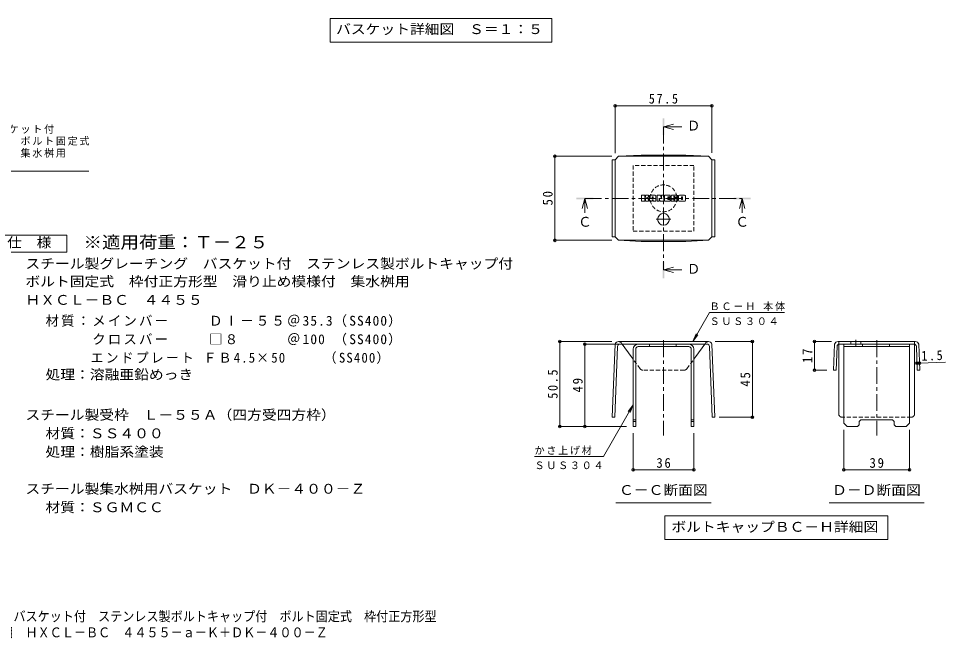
# Model space of a CAD drawing. Units: millimetres on the paper, enlarged 5 times, with parts at other scales. Extents: x -1338 to 1348, y -985 to 867.
# Drawn here: x -31 to 1348, y -985 to -62 of the extents above; entities that cross this region are included whole.
import ezdxf
from ezdxf.enums import TextEntityAlignment as Align

# ---------------------------------------------------------------- set-up
doc = ezdxf.new("R2010")
doc.units = ezdxf.units.MM
doc.header["$LTSCALE"] = 5
doc.header["$PDMODE"] = 32
doc.header["$PDSIZE"] = 4
doc.linetypes.add('CHAIN1', pattern=[8, 5, -1, 1, -1])
doc.linetypes.add('DASHED1', pattern=[1.8, 1.2, -0.6])
doc.layers.add('5-5', color=7, linetype='Continuous', lineweight=9)
doc.layers.add('D-5', color=7, linetype='Continuous', lineweight=9)
doc.layers.add('F-0_F-0ﾚｲﾔ', color=2, linetype='Continuous')
doc.layers.add('F-F_F-Fﾚｲﾔ', color=2, linetype='Continuous')
doc.styles.add('ＭＳ ゴシック', font='')
doc.styles.get('ＭＳ ゴシック').set_extended_font_data('MS Gothic')

msp = doc.modelspace()

# ---------------------------------------------------------------- linework, layer by layer
at = {"layer": '5-5'}
for p, q in [((432.496, -62.5), (432.496, -97.5)), ((432.496, -62.5), (762.496, -62.5)), ((762.496, -62.5), (762.496, -97.5)), ((432.496, -97.5), (762.496, -97.5))]:
    msp.add_line(p, q, dxfattribs=at)
at = {"layer": 'D-5'}
for p, q in [((856.755, -190.734), (856.755, -262.585)), ((856.755, -192.234), (1000.505, -192.234)), ((1000.505, -190.734), (1000.505, -262.478)), ((765.224, -267.478), (851.755, -267.478)), ((766.724, -267.478), (766.724, -392.478)), ((-291.846, -289.498), (73.154, -289.498)), ((896.102, -333.974), (896.102, -325.59)), ((900.308, -325.197), (896.495, -325.197)), ((900.701, -325.59), (900.701, -327.901)), ((901.957, -325.59), (901.957, -327.901)), ((905.719, -325.197), (902.35, -325.197)), ((906.112, -325.59), (906.112, -327.543)), ((907.775, -333.974), (907.775, -326.507)), ((916.061, -325.197), (909.085, -325.197)), ((911.935, -329.684), (911.935, -328.33)), ((913.08, -329.815), (912.066, -329.815)), ((913.211, -329.684), (913.211, -328.33)), ((917.371, -333.974), (917.371, -326.507)), ((919.056, -325.59), (919.056, -333.974)), ((919.448, -325.197), (923.708, -325.197)), ((924.082, -325.47), (925.278, -329.205)), ((925.682, -325.59), (925.682, -329.142)), ((926.075, -325.197), (928.625, -325.197)), ((929.018, -325.59), (929.018, -333.974)), ((930.29, -333.974), (930.29, -325.59)), ((930.683, -325.197), (938.235, -325.197)), ((938.235, -330.789), (935.429, -330.789)), ((938.235, -327.676), (935.443, -327.676)), ((938.235, -328.775), (935.443, -328.775)), ((938.628, -327.283), (938.628, -325.59)), ((938.628, -330.396), (938.628, -329.168)), ((948.589, -325.197), (940.959, -325.197)), ((944.913, -330.619), (940.959, -330.619)), ((944.035, -328.554), (944.035, -327.52)), ((944.428, -328.947), (948.828, -328.947)), ((945.306, -331.012), (945.306, -332.113)), ((945.328, -327.752), (945.328, -327.52)), ((945.721, -328.144), (949.899, -328.144)), ((949.899, -326.507), (949.899, -328.144)), ((951.17, -333.057), (951.17, -326.507)), ((959.849, -325.197), (952.479, -325.197)), ((955.361, -331.063), (955.361, -328.501)), ((956.967, -331.063), (956.967, -328.501)), ((961.159, -326.507), (961.159, -333.057)), ((896.495, -334.367), (900.308, -334.367)), ((900.701, -333.974), (900.701, -331.262)), ((901.944, -333.974), (901.944, -331.262)), ((902.337, -334.367), (905.726, -334.367)), ((906.118, -333.974), (906.118, -331.649)), ((911.542, -334.367), (908.168, -334.367)), ((911.935, -333.974), (911.935, -332.926)), ((913.211, -333.974), (913.211, -332.926)), ((913.604, -334.367), (916.978, -334.367)), ((921.952, -334.367), (919.448, -334.367)), ((922.345, -333.974), (922.345, -331.701)), ((923.567, -334.086), (922.839, -331.629)), ((928.625, -334.367), (923.943, -334.367)), ((930.683, -334.367), (938.203, -334.367)), ((938.203, -331.861), (935.429, -331.861)), ((938.596, -333.974), (938.596, -332.253)), ((939.888, -331.837), (939.888, -333.057)), ((940.281, -331.444), (943.664, -331.444)), ((948.828, -334.367), (941.197, -334.367)), ((944.057, -331.837), (944.057, -332.113)), ((959.849, -334.367), (952.479, -334.367)), ((765.224, -392.478), (851.755, -392.478)), ((972.279, -543.142), (997.289, -499.824)), ((1108.539, -499.824), (997.289, -499.824)), ((972.279, -543.142), (977.063, -531.594)), ((972.279, -543.142), (979.889, -533.225)), ((772.82, -543.142), (851.862, -543.142)), ((774.32, -543.142), (774.32, -669.392)), ((809.933, -546.892), (881.13, -546.892)), ((811.433, -669.392), (811.433, -546.892)), ((1062.366, -543.142), (1005.399, -543.142)), ((1060.866, -543.142), (1060.866, -655.792)), ((1151.727, -543.142), (1178.564, -543.142)), ((1153.227, -585.642), (1153.227, -543.142)), ((1305.99, -575.241), (1309.737, -575.09)), ((1309.737, -575.09), (1348.348, -573.544)), ((1151.727, -585.642), (1171.756, -585.642)), ((883.63, -637.195), (876.021, -647.112)), ((883.63, -637.195), (878.847, -648.743)), ((1062.366, -655.792), (1011.264, -655.792)), ((772.82, -669.392), (873.63, -669.392)), ((1197.208, -735.63), (1197.208, -674.392)), ((1294.708, -735.63), (1294.708, -674.392)), ((883.63, -735.63), (883.63, -679.392)), ((973.63, -735.63), (973.63, -679.392)), ((883.63, -734.13), (973.63, -734.13)), ((1197.208, -734.13), (1294.708, -734.13)), ((857.88, -783.229), (999.38, -783.229)), ((1175.208, -783.229), (1316.708, -783.229)), ((930.732, -802.5), (930.732, -837.5)), ((930.732, -802.5), (1262.5, -802.5)), ((1262.5, -802.5), (1262.5, -837.5)), ((930.732, -837.5), (1262.5, -837.5))]:
    msp.add_line(p, q, dxfattribs=at)
at = {"layer": 'D-5', "color": 4}
for p, q in [((928.63, -223.477), (943.63, -219.477)), ((928.63, -223.477), (943.63, -227.477)), ((928.63, -223.477), (955.979, -223.477)), ((811.584, -330.031), (807.584, -345.031)), ((811.584, -330.031), (815.584, -345.031)), ((811.584, -330.031), (811.584, -351.653)), ((1045.677, -330.031), (1041.677, -345.031)), ((1045.677, -330.031), (1049.677, -345.031)), ((1045.677, -330.031), (1045.677, -351.653)), ((928.63, -436.586), (943.63, -432.586)), ((928.63, -436.586), (943.63, -440.586)), ((928.63, -436.586), (955.979, -436.586)), ((891.13, -546.892), (966.13, -546.892)), ((966.13, -550.642), (891.13, -550.642)), ((907.663, -550.642), (907.663, -546.892)), ((947.663, -550.642), (947.663, -546.892)), ((1197.208, -546.892), (1294.708, -546.892)), ((1197.208, -664.392), (1197.208, -546.892)), ((1197.208, -550.642), (1294.708, -550.642)), ((1224.99, -550.642), (1224.99, -546.892)), ((1264.99, -550.642), (1264.99, -546.892)), ((1294.708, -664.392), (1294.708, -546.892)), ((887.38, -554.392), (887.38, -669.392)), ((969.88, -554.392), (969.88, -669.392)), ((973.63, -554.392), (973.63, -669.392)), ((883.63, -659.392), (887.38, -659.392)), ((883.63, -661.892), (887.38, -661.892)), ((969.88, -659.392), (973.63, -659.392)), ((969.88, -661.892), (973.63, -661.892)), ((1222.208, -659.392), (1269.708, -659.392)), ((973.63, -669.392), (969.88, -669.392)), ((1197.208, -664.392), (1202.208, -669.392)), ((1272.208, -666.892), (1274.708, -669.392)), ((1289.708, -669.392), (1274.708, -669.392)), ((1294.708, -664.392), (1289.708, -669.392))]:
    msp.add_line(p, q, dxfattribs=at)
at = {"layer": 'D-5', "color": 4, "linetype": 'CHAIN1'}
for p, q in [((928.63, -223.477), (928.63, -436.586)), ((811.584, -330.031), (1045.677, -330.031))]:
    msp.add_line(p, q, dxfattribs=at)
at = {"layer": 'D-5', "color": 2}
for p, q in [((856.755, -272.585), (852.25, -272.585)), ((852.25, -272.585), (852.25, -387.372)), ((856.755, -272.478), (861.755, -267.478)), ((856.755, -387.478), (856.755, -272.478)), ((861.755, -267.478), (895.414, -265.776)), ((861.755, -267.478), (995.505, -267.478)), ((961.847, -265.776), (895.414, -265.776)), ((995.505, -267.478), (961.847, -265.776)), ((1000.505, -272.478), (995.505, -267.478)), ((1000.505, -387.478), (1000.505, -272.478)), ((1000.505, -272.585), (1005.011, -272.585)), ((1005.011, -272.585), (1005.011, -387.372)), ((856.755, -387.372), (852.25, -387.372)), ((856.755, -387.478), (861.755, -392.478)), ((861.755, -392.478), (895.414, -394.18)), ((861.755, -392.478), (995.505, -392.478)), ((961.847, -394.18), (895.414, -394.18)), ((995.505, -392.478), (961.847, -394.18)), ((1000.505, -387.478), (995.505, -392.478)), ((1000.505, -387.372), (1005.011, -387.372)), ((856.605, -546.892), (852.25, -655.642)), ((860.214, -550.492), (855.997, -655.792)), ((995.399, -543.142), (861.862, -543.142)), ((863.961, -546.892), (993.3, -546.892)), ((880.559, -565.272), (867.292, -546.892)), ((976.808, -565.124), (989.969, -546.892)), ((997.047, -550.492), (1001.264, -655.792)), ((1000.655, -546.892), (1005.011, -655.642)), ((1183.308, -546.892), (1181.756, -585.642)), ((1186.917, -550.492), (1185.503, -585.792)), ((1245.958, -543.142), (1188.564, -543.142)), ((1189.458, -650.642), (1189.458, -547.091)), ((1301.252, -546.892), (1190.664, -546.892)), ((1207.35, -543.142), (1207.35, -546.892)), ((1222.35, -543.142), (1222.35, -546.892)), ((1245.958, -543.142), (1303.351, -543.142)), ((1302.458, -650.642), (1302.458, -547.091)), ((1304.999, -550.492), (1306.413, -585.792)), ((1308.608, -546.892), (1310.16, -585.642)), ((1181.756, -585.642), (1185.503, -585.792)), ((1310.16, -585.642), (1306.413, -585.792)), ((852.25, -655.642), (855.997, -655.792)), ((1005.011, -655.642), (1001.264, -655.792))]:
    msp.add_line(p, q, dxfattribs=at)
at = {"layer": 'D-5', "color": 4, "linetype": 'DASHED1'}
for p, q in [((973.63, -281.281), (883.63, -281.281)), ((883.63, -281.281), (883.63, -378.781))]:
    msp.add_line(p, q, dxfattribs=at)
at = {"layer": 'D-5', "color": 2, "linetype": 'CHAIN1'}
for p, q in [((928.63, -352.008), (928.63, -370.448)), ((939.52, -361.228), (917.74, -361.228)), ((928.63, -541.182), (928.63, -683.11)), ((1214.85, -540.667), (1214.85, -549.367)), ((1245.958, -541.182), (1245.958, -683.11))]:
    msp.add_line(p, q, dxfattribs=at)
at = {"layer": 'D-5', "color": 2, "linetype": 'DASHED1'}
for p, q in [((867.292, -546.892), (865.938, -545.017)), ((989.969, -546.892), (991.322, -545.017)), ((1189.458, -547.091), (1189.458, -543.142)), ((1302.458, -547.091), (1302.458, -543.142)), ((893.913, -583.772), (880.559, -565.272)), ((963.348, -583.772), (976.808, -565.124)), ((959.448, -585.642), (897.813, -585.642)), ((1297.458, -655.642), (1194.458, -655.642))]:
    msp.add_line(p, q, dxfattribs=at)
at = {"layer": 'D-5', "color": 4, "linetype": 'DASHED1'}
msp.add_lwpolyline([(883.63, -378.781), (973.63, -378.781), (973.63, -281.281)], dxfattribs=at)
at = {"layer": 'D-5', "color": 2}
msp.add_lwpolyline([(-72.219, -409.917), (-72.219, -384.917), (40.281, -384.917), (40.281, -409.917)], close=True, dxfattribs=at)
at = {"layer": 'D-5', "color": 4}
for points in [[(883.63, -554.392), (883.63, -669.392), (887.38, -669.392)], [(1219.708, -666.892), (1219.708, -661.892), (1222.208, -659.392)], [(1272.208, -666.892), (1272.208, -661.892), (1269.708, -659.392)], [(1219.708, -666.892), (1217.208, -669.392), (1202.208, -669.392)]]:
    msp.add_lwpolyline(points, dxfattribs=at)
at = {"layer": 'D-5'}
msp.add_lwpolyline([(883.63, -637.195), (839.162, -714.218), (736.662, -714.218)], dxfattribs=at)
at = {"layer": 'D-5', "color": 4, "linetype": 'DASHED1'}
msp.add_circle((928.63, -330.031), 20, dxfattribs=at)
at = {"layer": 'D-5', "color": 2}
msp.add_circle((928.63, -361.228), 8.75, dxfattribs=at)
at = {"layer": 'D-5'}
for centre, radius, start, end in [((896.495, -325.59), 0.393, 90, 180), ((900.308, -325.59), 0.393, 0, 90), ((901.322, -331.262), 0.622, 0, 180), ((901.329, -327.901), 0.628, 180, 0), ((902.35, -325.59), 0.393, 90, 180), ((903.414, -329.586), 0.219, 97.33171, 266.57183), ((902.664, -323.752), 5.662, 277.33171, 299.42073), ((903.156, -333.9), 4.103, 53.71985, 86.57183), ((904.802, -327.543), 1.31, 299.42073, 0), ((904.809, -331.649), 1.31, 0, 53.71985), ((905.719, -325.59), 0.393, 0, 90), ((909.085, -326.507), 1.31, 90, 180), ((912.573, -328.33), 0.638, 0, 180), ((912.066, -329.684), 0.131, 180, 270), ((913.08, -329.684), 0.131, 270, 0), ((916.061, -326.507), 1.31, 0, 90), ((919.448, -325.59), 0.393, 90, 180), ((923.708, -325.59), 0.393, 17.75635, 90), ((925.475, -329.142), 0.207, 197.75635, 0), ((926.075, -325.59), 0.393, 90, 180), ((928.625, -325.59), 0.393, 0, 90), ((930.683, -325.59), 0.393, 90, 180), ((935.429, -331.325), 0.536, 90, 270), ((935.443, -328.226), 0.549, 90, 270), ((938.235, -325.59), 0.393, 0, 90), ((938.235, -327.283), 0.393, 270, 0), ((938.235, -329.168), 0.393, 0, 90), ((938.235, -330.396), 0.393, 270, 0), ((945.827, -327.908), 5.94, 157.10112, 202.89888), ((940.959, -325.852), 0.655, 90, 157.10112), ((940.959, -329.964), 0.655, 202.89888, 270), ((944.681, -327.52), 0.647, 0, 180), ((944.428, -328.554), 0.393, 180, 270), ((944.913, -331.012), 0.393, 0, 90), ((945.721, -327.752), 0.393, 180, 270), ((948.589, -326.507), 1.31, 0, 90), ((948.828, -329.602), 0.655, 22.90802, 90), ((943.964, -331.657), 5.934, 337.09198, 22.90802), ((952.479, -326.507), 1.31, 90, 180), ((956.164, -328.501), 0.803, 0, 180), ((956.164, -331.063), 0.803, 180, 0), ((959.849, -326.507), 1.31, 0, 90), ((896.495, -333.974), 0.393, 180, 270), ((900.308, -333.974), 0.393, 270, 0), ((902.337, -333.974), 0.393, 180, 270), ((905.726, -333.974), 0.393, 270, 0), ((908.168, -333.974), 0.393, 180, 270), ((911.542, -333.974), 0.393, 270, 0), ((912.573, -332.926), 0.638, 0, 180), ((913.604, -333.974), 0.393, 180, 270), ((916.978, -333.974), 0.393, 270, 0), ((919.448, -333.974), 0.393, 180, 270), ((921.952, -333.974), 0.393, 270, 0), ((922.598, -331.701), 0.252, 16.48875, 180), ((923.943, -333.974), 0.393, 196.48875, 270), ((928.625, -333.974), 0.393, 270, 0), ((930.683, -333.974), 0.393, 180, 270), ((938.203, -332.253), 0.393, 0, 90), ((938.203, -333.974), 0.393, 270, 0), ((941.197, -333.057), 1.31, 180, 270), ((940.281, -331.837), 0.393, 90, 180), ((943.664, -331.837), 0.393, 0, 90), ((944.681, -332.113), 0.624, 180, 0), ((948.828, -333.712), 0.655, 270, 337.09198), ((952.479, -333.057), 1.31, 180, 270), ((959.849, -333.057), 1.31, 270, 0)]:
    msp.add_arc(centre, radius, start, end, dxfattribs=at)
at = {"layer": 'D-5', "color": 2}
for centre, radius, start, end in [((861.809, -548.627), 5.485, 89.44382, 161.56279), ((863.961, -550.642), 3.75, 90, 177.70665), ((993.3, -550.642), 3.75, 2.29335, 90), ((995.452, -548.627), 5.485, 18.43721, 90.55618), ((1188.511, -548.627), 5.485, 89.44382, 161.56279), ((1190.664, -550.642), 3.75, 90, 177.70665), ((1301.252, -550.642), 3.75, 2.29335, 90), ((1303.405, -548.627), 5.485, 18.43721, 90.55618), ((1194.458, -650.642), 5, 180, 198.1933), ((1297.458, -650.642), 5, 341.8067, 0)]:
    msp.add_arc(centre, radius, start, end, dxfattribs=at)
at = {"layer": 'D-5', "color": 2, "linetype": 'DASHED1'}
for centre, radius, start, end in [((861.809, -548.627), 5.485, 41.15582, 89.44382), ((995.452, -548.627), 5.485, 90.55618, 138.84418), ((897.813, -580.642), 5, 218.74638, 270), ((959.448, -580.642), 5, 270, 321.25362), ((1194.458, -650.642), 5, 198.1933, 270), ((1297.458, -650.642), 5, 270, 341.8067)]:
    msp.add_arc(centre, radius, start, end, dxfattribs=at)
at = {"layer": 'D-5', "color": 4}
for centre, radius, start, end in [((891.13, -554.392), 7.5, 90, 180), ((891.13, -554.392), 3.75, 90, 180), ((966.13, -554.392), 7.5, 0, 90), ((966.13, -554.392), 3.75, 0, 90)]:
    msp.add_arc(centre, radius, start, end, dxfattribs=at)
at = {"layer": 'D-5'}
for p in [(856.755, -192.234), (1000.505, -192.234), (766.724, -267.478), (766.724, -392.478), (774.32, -543.142), (811.433, -546.892), (1060.866, -543.142), (1153.227, -543.142), (1305.99, -575.241), (1309.737, -575.09), (1153.227, -585.642), (1060.866, -655.792), (774.32, -669.392), (811.433, -669.392), (883.63, -734.13), (973.63, -734.13), (1197.208, -734.13), (1294.708, -734.13)]:
    msp.add_point(p, dxfattribs=at)
at = {"layer": 'D-5', "color": 4}
for points in [[(927.38, -235.977), (929.88, -235.977), (927.38, -210.977), (929.88, -210.977)], [(799.084, -331.281), (824.084, -331.281), (799.084, -328.781), (824.084, -328.781)], [(1033.177, -331.281), (1058.177, -331.281), (1033.177, -328.781), (1058.177, -328.781)], [(927.38, -449.086), (929.88, -449.086), (927.38, -424.086), (929.88, -424.086)]]:
    msp.add_solid(points, dxfattribs=at)

# ---------------------------------------------------------------- texts
at = {"layer": '5-5', "color": 2, "style": 'ＭＳ ゴシック', "width": 1.1}
msp.add_text('バスケット詳細図\u3000Ｓ＝１：５', height=14.66, dxfattribs=at).set_placement((441.246, -90), align=Align.BOTTOM_LEFT)
at = {"layer": 'D-5', "color": 2, "style": 'ＭＳ ゴシック'}
for s, p in [('Ｄ', (963.479, -233.477)), ('Ｃ', (801.584, -376.653)), ('Ｃ', (1035.677, -376.653)), ('Ｄ', (963.479, -446.586))]:
    msp.add_text(s, height=14.66, dxfattribs=at).set_placement(p, align=Align.BOTTOM_LEFT)
at = {"layer": 'D-5', "color": 2, "style": 'ＭＳ ゴシック', "width": 1.1}
for s, p in [('仕\u3000様', (-48.469, -407.417)), ('スチール製グレーチング\u3000バスケット付\u3000ステンレス製ボルトキャップ付', (-21.174, -438.877)), ('ボルト固定式\u3000枠付正方形型\u3000滑り止め模様付\u3000集水桝用', (-21.174, -465.349)), ('ＨＸＣＬ－ＢＣ\u3000４４５５', (-21.174, -492.849)), ('処理：溶融亜鉛めっき', (8.682, -603.878)), ('スチール製受枠\u3000Ｌ－５５Ａ（四方受四方枠）', (-21.174, -663.877)), ('材質：ＳＳ４００', (8.682, -691.377)), ('処理：樹脂系塗装', (8.682, -718.877)), ('スチール製集水桝用バスケット\u3000ＤＫ－４００－Ｚ', (-21.174, -773.877)), ('Ｃ－Ｃ断面図', (862.38, -775.729)), ('Ｄ－Ｄ断面図', (1179.708, -775.729)), ('材質：ＳＧＭＣＣ', (8.682, -801.377)), ('ボルトキャップＢＣ－Ｈ詳細図', (940.366, -830.5))]:
    msp.add_text(s, height=14.66, dxfattribs=at).set_placement(p, align=Align.BOTTOM_LEFT)
at = {"layer": 'D-5', "color": 3, "style": 'ＭＳ ゴシック', "width": 1.1}
msp.add_text('※適用荷重：Ｔ－２５', height=18.33, dxfattribs=at).set_placement((65.281, -409.917), align=Align.BOTTOM_LEFT)
at = {"layer": 'D-5', "color": 2, "char_height": 14.66, "attachment_point": 7, "style": 'ＭＳ ゴシック'}
for s, insert in [('\\T1.28;\\W0.9;57.5', (906.755, -189.234)), ('\\T1.16;材質：メインバー\u3000\u3000\\~ＤⅠ－５５＠35.3（SS400）', (8.682, -521.378)), ('\\T1.16;\u3000\u3000\u3000クロスバー\u3000\u3000\\~□８\u3000\u3000\u3000＠100\\~（SS400）', (8.682, -548.878)), ('\\T1.18;\\W0.95;\u3000\u3000\u3000エンドプレート\\~ＦＢ4.5×50\\~\\~\\~\\~\\~（SS400）', (8.682, -576.378)), ('\\T1.27;\\W0.95;36', (918.005, -731.13)), ('\\T1.27;\\W0.95;39', (1235.333, -731.13))]:
    msp.add_mtext(s, dxfattribs=dict(at, insert=insert))
at = {"layer": 'D-5', "char_height": 11, "attachment_point": 7, "style": 'ＭＳ ゴシック'}
for s, insert in [('\\T1.17;スチール製グレーチング\u3000バスケット付', (-291.846, -233.841)), ('\\T1.17;ステンレス製ボルトキャップ付\u3000ボルト固定式', (-291.846, -251.63)), ('\\T1.17;枠付正方形型\u3000滑り止め模様付\u3000集水桝用', (-291.846, -269.419)), ('\\T1.18;ＢＣ－Ｈ\\~本体', (997.289, -497.494)), ('\\T1.17;ＳＵＳ３０４', (997.289, -518.681)), ('\\T1.17;かさ上げ材', (736.662, -711.889)), ('\\T1.17;ＳＵＳ３０４', (736.662, -733.075))]:
    msp.add_mtext(s, dxfattribs=dict(at, insert=insert))
at = {"layer": 'D-5', "color": 2, "char_height": 14.66, "attachment_point": 7, "style": 'ＭＳ ゴシック'}
for s, insert, rotation in [('\\T1.27;\\W0.95;50', (763.724, -340.603), 90), ('\\T1.27;\\W0.95;17', (1150.227, -575.017), 90), ('\\T1.27;\\W0.9;1.5', (1312.68, -571.97), 2.293), ('\\T1.28;\\W0.9;50.5', (771.32, -628.142), 90), ('\\T1.27;\\W0.95;45', (1057.866, -610.092), 90), ('\\T1.27;\\W0.95;49', (808.433, -618.767), 90)]:
    msp.add_mtext(s, dxfattribs=dict(at, insert=insert, rotation=rotation))
at = {"layer": 'F-0_F-0ﾚｲﾔ', "style": 'ＭＳ ゴシック', "width": 0.9}
msp.add_text('滑り止め模様付\u3000集水桝用\u3000ＨＸＣＬ－ＢＣ\u3000４４５５－ａ－Ｋ＋ＤＫ－４００－Ｚ', height=14.66, dxfattribs=at).set_placement((-254.973, -987.548), align=Align.BOTTOM_LEFT)
at = {"layer": 'F-F_F-Fﾚｲﾔ', "style": 'ＭＳ ゴシック', "width": 0.9}
msp.add_text('スチール製グレーチング\u3000バスケット付\u3000ステンレス製ボルトキャップ付\u3000ボルト固定式\u3000枠付正方形型', height=14.66, dxfattribs=at).set_placement((-254.973, -963.652), align=Align.BOTTOM_LEFT)

doc.saveas('drawing.dxf')
